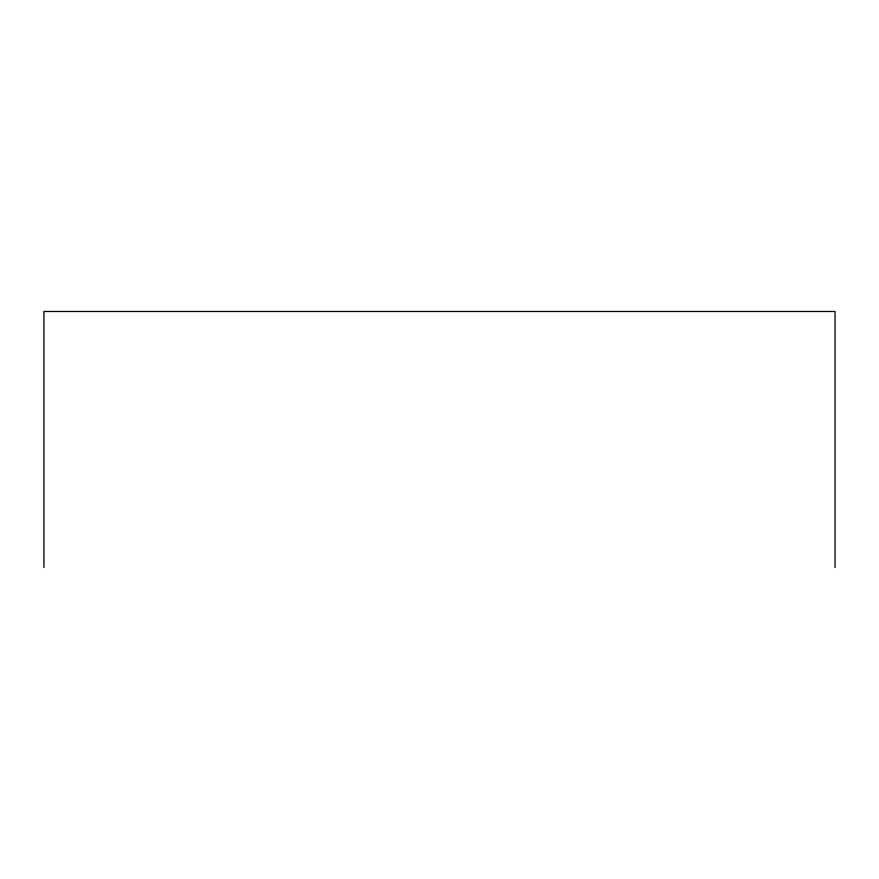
<?xml version="1.0" encoding="UTF-8"?>
<svg xmlns="http://www.w3.org/2000/svg" width="879" height="879" viewBox="0 0 879 879"><rect width="100%" height="100%" fill="white"/><g stroke="black" fill="none" stroke-linecap="round" stroke-linejoin="round"><path stroke-width="1.32" d="M835.05 567.526L835.05 311.474L43.95 311.474L43.95 567.526"/></g></svg>
